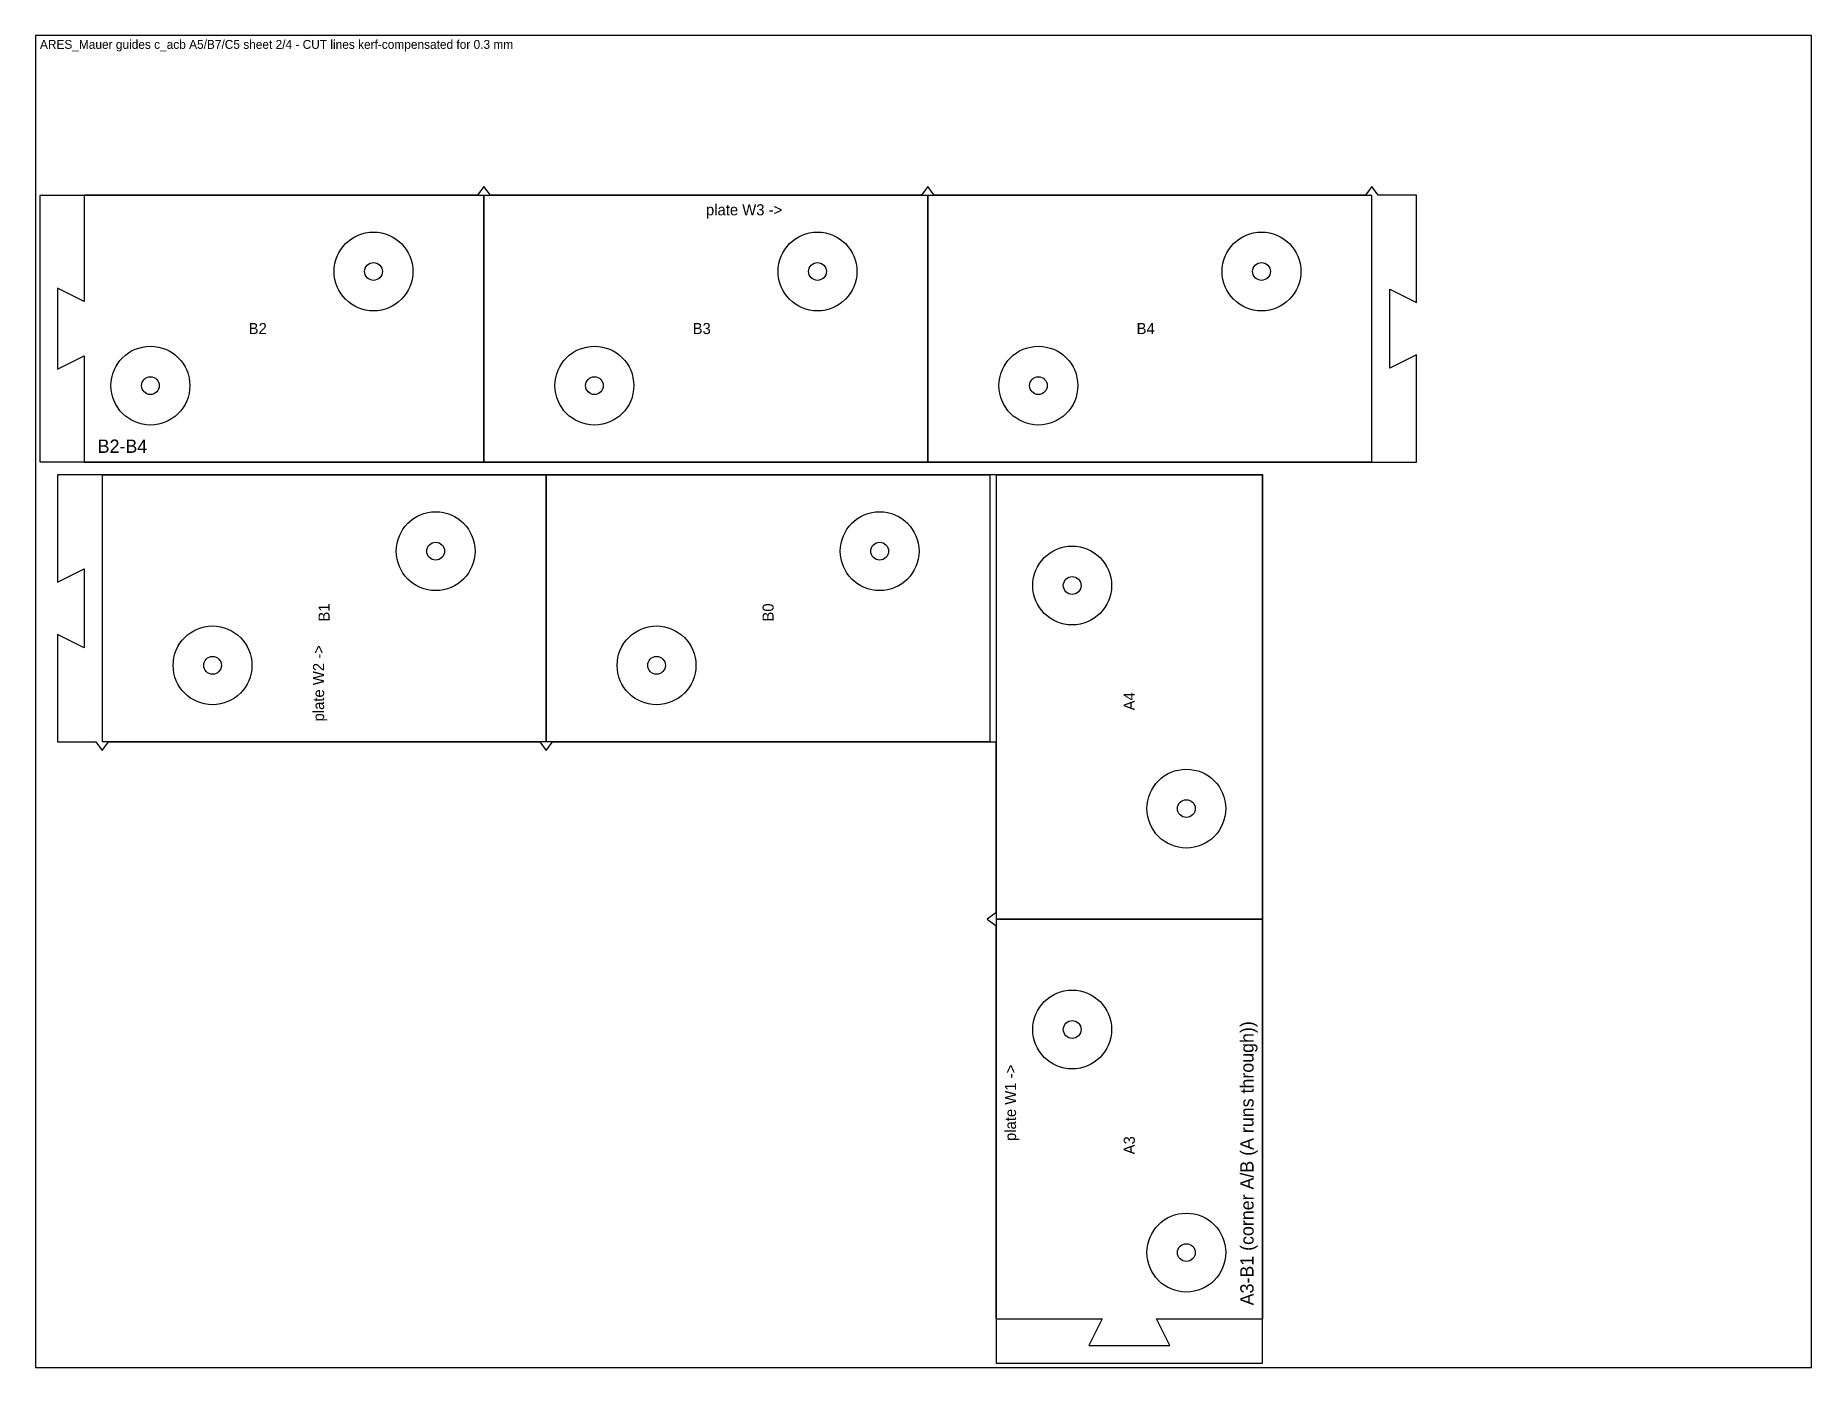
# Model space of a CAD drawing. Extents: x 0 to 800, y 0 to 600.
import ezdxf

# ---------------------------------------------------------------- set-up
doc = ezdxf.new("R2010")
doc.units = 0
for name, color, linetype in [('CUT', 1, 'CONTINUOUS'), ('ENGRAVE', 5, 'CONTINUOUS'), ('SHEET', 3, 'CONTINUOUS')]:
    doc.layers.add(name, color=color, linetype=linetype)

msp = doc.modelspace()

# ---------------------------------------------------------------- linework, layer by layer
at = {"layer": 'CUT', "color": 1}
for p, q in [((199.1242, 528.15), (21.85, 528.15)), ((21.85, 528.15), (21.85, 480.2427)), ((202, 532.0529), (199.1242, 528.15)), ((204.8758, 528.15), (202, 532.0529)), ((399.1242, 528.15), (204.8758, 528.15)), ((402, 532.0529), (399.1242, 528.15)), ((404.8758, 528.15), (402, 532.0529)), ((599.1242, 528.15), (404.8758, 528.15)), ((602, 532.0529), (599.1242, 528.15)), ((604.8758, 528.15), (602, 532.0529)), ((622.15, 528.15), (604.8758, 528.15)), ((622.15, 479.8077), (622.15, 528.15)), ((21.85, 480.2427), (9.85, 486.2427)), ((9.85, 486.2427), (9.85, 449.7573)), ((610.1, 450.1923), (610.1, 485.8077)), ((610.1, 485.8077), (622.15, 479.8077)), ((622.15, 456.1923), (610.1, 450.1923)), ((622.15, 407.85), (622.15, 456.1923)), ((9.85, 449.7573), (21.85, 455.7573)), ((21.85, 455.7573), (21.85, 407.85)), ((552.84, 402.15), (9.85, 402.15)), ((9.85, 402.15), (9.85, 353.8077)), ((21.85, 407.85), (622.15, 407.85)), ((552.84, 21.85), (552.84, 402.15)), ((9.85, 353.8077), (21.9, 359.8077)), ((21.9, 359.8077), (21.9, 324.1923)), ((21.9, 324.1923), (9.85, 330.1923)), ((9.85, 330.1923), (9.85, 281.85)), ((9.85, 281.85), (27.1242, 281.85)), ((27.1242, 281.85), (30, 277.9471)), ((30, 277.9471), (32.8758, 281.85)), ((32.8758, 281.85), (227.1242, 281.85)), ((227.1242, 281.85), (230, 277.9471)), ((230, 277.9471), (232.8758, 281.85)), ((232.8758, 281.85), (432.54, 281.85)), ((432.54, 281.85), (432.54, 204.8758)), ((432.54, 204.8758), (428.6371, 202)), ((428.6371, 202), (432.54, 199.1242)), ((432.54, 199.1242), (432.54, 21.85)), ((432.54, 21.85), (480.4473, 21.85)), ((480.4473, 21.85), (474.4473, 9.85)), ((510.9327, 9.85), (504.9327, 21.85)), ((504.9327, 21.85), (552.84, 21.85)), ((474.4473, 9.85), (510.9327, 9.85))]:
    msp.add_line(p, q, dxfattribs=at)
for centre in [(152.25, 493.714), (352.25, 493.714), (552.25, 493.714), (51.75, 442.286), (251.75, 442.286), (451.75, 442.286), (180.25, 367.714), (380.25, 367.714), (466.976, 352.25), (79.75, 316.286), (279.75, 316.286), (518.404, 251.75), (466.976, 152.25), (518.404, 51.75)]:
    msp.add_circle(centre, 4, dxfattribs=at)
at = {"layer": 'ENGRAVE', "color": 5}
for p, q in [((202, 528), (2, 528)), ((2, 528), (2, 408)), ((202, 408), (202, 528)), ((402, 528), (202, 528)), ((202, 528), (202, 408)), ((402, 408), (402, 528)), ((602, 528), (402, 528)), ((402, 528), (402, 408)), ((602, 408), (602, 528)), ((2, 408), (202, 408)), ((202, 408), (402, 408)), ((402, 408), (602, 408)), ((230, 402), (30, 402)), ((30, 402), (30, 282)), ((430, 402), (230, 402)), ((230, 402), (230, 282)), ((230, 282), (230, 402)), ((430, 282), (430, 402)), ((552.69, 402), (432.69, 402)), ((432.69, 402), (432.69, 202)), ((552.69, 202), (552.69, 402)), ((30, 282), (230, 282)), ((230, 282), (430, 282)), ((552.69, 202), (432.69, 202)), ((432.69, 202), (432.69, 2)), ((432.69, 202), (552.69, 202)), ((552.69, 2), (552.69, 202)), ((432.69, 2), (552.69, 2))]:
    msp.add_line(p, q, dxfattribs=at)
for centre in [(152.25, 493.714), (352.25, 493.714), (552.25, 493.714), (51.75, 442.286), (251.75, 442.286), (451.75, 442.286), (180.25, 367.714), (380.25, 367.714), (466.976, 352.25), (79.75, 316.286), (279.75, 316.286), (518.404, 251.75), (466.976, 152.25), (518.404, 51.75)]:
    msp.add_circle(centre, 17.75, dxfattribs=at)
at = {"layer": 'SHEET', "color": 3}
for p, q in [((800, 600), (0, 600)), ((0, 600), (0, 0)), ((800, 0), (800, 600)), ((0, 0), (800, 0))]:
    msp.add_line(p, q, dxfattribs=at)

# ---------------------------------------------------------------- texts
at = {"layer": 'ENGRAVE', "color": 5}
for s, height, p in [('plate W3 ->', 5, (302, 519)), ('B2', 5, (96, 465.5)), ('B3', 5, (296, 465.5)), ('B4', 5, (496, 465.5)), ('B2-B4', 6, (28, 412))]:
    msp.add_text(s, height=height, dxfattribs=at).set_placement(p)
for s, height, p in [('B1', 5, (132.5, 336)), ('B0', 5, (332.5, 336)), ('plate W2 ->', 5, (130, 291)), ('A4', 5, (495.19, 296)), ('A3-B1 (corner A/B (A runs through))', 6, (548.69, 28)), ('plate W1 ->', 5, (441.69, 102)), ('A3', 5, (495.19, 96))]:
    msp.add_text(s, height=height, rotation=90, dxfattribs=at).set_placement(p)
at = {"layer": 'SHEET', "color": 3}
msp.add_text('ARES_Mauer guides c_acb A5/B7/C5 sheet 2/4 - CUT lines kerf-compensated for 0.3 mm', height=4, dxfattribs=at).set_placement((2, 594))

doc.saveas('drawing.dxf')
